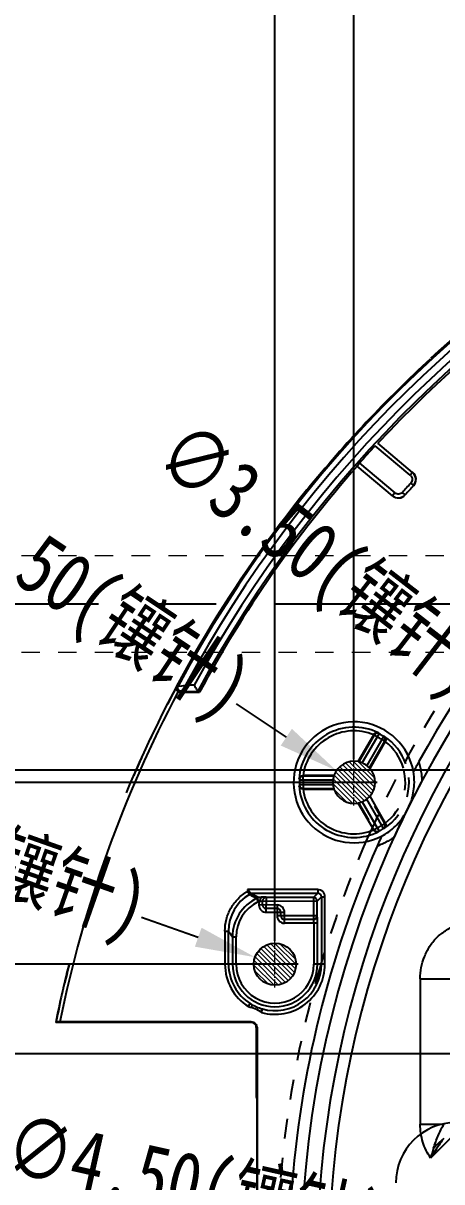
# Model space of a CAD drawing. Header units: millimetres. Extents: x 2141 to 4292, y -4498 to 2648.
# Drawn here: x 3318.3 to 3353.1, y -214.1 to -118.1 of the extents above; entities that cross this region are included whole.
import ezdxf

# ---------------------------------------------------------------- set-up
doc = ezdxf.new("R2010")
doc.units = ezdxf.units.MM
doc.header["$LTSCALE"] = 16.335
doc.header["$PDMODE"] = 3
doc.header["$PDSIZE"] = 0.3125
doc.linetypes.add('CENTER', pattern=[0.6, 0.375, -0.075, 0.075, -0.075])
doc.linetypes.add('HIDDEN', pattern=[0.2, 0.1, -0.1])
doc.layers.get('0').update_dxf_attribs({"linetype": 'CONTINUOUS'})
doc.layers.get('Defpoints').update_dxf_attribs({"linetype": 'CONTINUOUS'})
doc.layers.add('21', color=7, linetype='CONTINUOUS')
doc.layers.add('cool', color=153, linetype='HIDDEN', lineweight=9)
doc.layers.add('insert', color=85, linetype='CONTINUOUS', lineweight=20)
doc.styles.get("Standard").update_dxf_attribs({"font": 'txt', "width": 0.8})
doc.dimstyles.get("Standard").update_dxf_attribs({"dimtxt": 0.15625, "dimasz": 0.1875, "dimexe": 0.125, "dimexo": 0.0625, "dimtad": 0, "dimtih": 1, "dimtoh": 1, "dimdsep": 46, "dimtxsty": 'Standard', "dimcen": 0.09, "dimadec": 0, "dimazin": 0, "dimtp": 0.01, "dimtm": 0.01, "dimtfac": 1, "dimtofl": 0, "dimtmove": 0, "dimatfit": 3, "dimfxl": 0, "dimtolj": 1, "dimarcsym": 0})

# ---------------------------------------------------------------- blocks, each defined once
blk = doc.blocks.new('insert_cir_3.5')
at = {"layer": 'insert'}
h = blk.add_hatch(dxfattribs=at)
h.set_pattern_fill('_ANSI31', color=123, scale=0.0875, angle=90, style=0)
h.set_pattern_definition([(135, (-3527.1127, 221.18007), (-0.196443103, -0.196443103), [])])
h.paths.add_polyline_path([(-1.75, 0, 1), (1.75, 0, 1)])
at = {"layer": 'insert', "color": 1, "linetype": 'CENTER', "ltscale": 0.108846}
for p, q in [((0, -1.925), (0, 1.925)), ((-1.925, 0), (1.925, 0))]:
    blk.add_line(p, q, dxfattribs=at)
at = {"layer": 'insert'}
blk.add_circle((0, 0), 1.75, dxfattribs=at)
blk = doc.blocks.new('*D41')
at = {"color": 4, "lineweight": -2}
blk.add_line((3348.279, -218.503), (3353.158, -219.596), dxfattribs=at)
at = {"color": 4}
blk.add_solid([(3353.341, -218.783), (3352.976, -220.409), (3358.038, -220.688)], dxfattribs=at)
at = {"layer": 'Defpoints', "color": 0}
for p in [(3358.038, -220.688), (3362.429, -221.672)]:
    blk.add_point(p, dxfattribs=at)
at = {"color": 6, "insert": (3332.644, -215.002), "char_height": 5, "attachment_point": 5, "rotation": 347.37772}
blk.add_mtext('\\A1;∅4.50(镶针)', dxfattribs=at)
blk = doc.blocks.new('*D43')
at = {"color": 4, "lineweight": -2}
blk.add_line((3328.115, -192.159), (3332.832, -193.817), dxfattribs=at)
at = {"color": 4}
blk.add_solid([(3333.109, -193.031), (3332.556, -194.603), (3337.55, -195.475)], dxfattribs=at)
at = {"layer": 'Defpoints', "color": 0}
for p in [(3337.55, -195.475), (3340.852, -196.635)]:
    blk.add_point(p, dxfattribs=at)
at = {"color": 6, "insert": (3312.999, -186.847), "char_height": 5, "attachment_point": 5, "rotation": 340.63626}
blk.add_mtext('\\A1;∅3.50(镶针)', dxfattribs=at)
blk = doc.blocks.new('*D44')
at = {"color": 4, "lineweight": -2}
blk.add_line((3335.983, -174.464), (3340.144, -177.237), dxfattribs=at)
at = {"color": 4}
blk.add_solid([(3340.606, -176.543), (3339.681, -177.93), (3344.304, -180.01)], dxfattribs=at)
at = {"layer": 'Defpoints', "color": 0}
for p in [(3344.304, -180.01), (3347.217, -181.951)]:
    blk.add_point(p, dxfattribs=at)
at = {"color": 6, "insert": (3322.65, -165.578), "char_height": 5, "attachment_point": 5, "rotation": 326.31875}
blk.add_mtext('\\A1;∅3.50(镶针)', dxfattribs=at)
blk = doc.blocks.new('*D45')
at = {"color": 4, "lineweight": -2}
blk.add_line((3355.554, -172.796), (3359.512, -175.851), dxfattribs=at)
at = {"color": 4}
blk.add_solid([(3360.021, -175.191), (3359.003, -176.51), (3363.47, -178.906)], dxfattribs=at)
at = {"layer": 'Defpoints', "color": 0}
for p in [(3363.47, -178.906), (3366.241, -181.044)]:
    blk.add_point(p, dxfattribs=at)
at = {"color": 6, "insert": (3342.871, -163.006), "char_height": 5, "attachment_point": 5, "rotation": 322.33626}
blk.add_mtext('\\A1;∅3.50(镶针)', dxfattribs=at)
blk = doc.blocks.new('*D74')
at = {"color": 4, "lineweight": -2}
blk.add_line((3355.908, -203.48), (3255.69, -203.48), dxfattribs=at)
at = {"layer": 'Defpoints', "color": 0}
for p in [(3255.69, -203.48), (3355.908, -203.48), (3421.161, -226.18)]:
    blk.add_point(p, dxfattribs=at)
at = {"color": 6, "insert": (3248.024, -203.48), "char_height": 5, "attachment_point": 5}
blk.add_mtext('\\A1;22.70', dxfattribs=at)
blk = doc.blocks.new('*D75')
at = {"color": 4, "lineweight": -2}
blk.add_line((3341.126, -196.055), (3255.69, -196.055), dxfattribs=at)
at = {"layer": 'Defpoints', "color": 0}
for p in [(3255.69, -196.055), (3341.126, -196.055), (3421.161, -226.18)]:
    blk.add_point(p, dxfattribs=at)
at = {"color": 6, "insert": (3248.69, -196.055), "char_height": 5, "attachment_point": 5}
blk.add_mtext('\\A1;30.13', dxfattribs=at)
blk = doc.blocks.new('*D76')
at = {"color": 4, "lineweight": -2}
for p, q in [((3265.69, -173.543), (3255.69, -173.543)), ((3275.69, -179.975), (3265.69, -173.543)), ((3362.93, -179.975), (3275.69, -179.975))]:
    blk.add_line(p, q, dxfattribs=at)
at = {"layer": 'Defpoints', "color": 0}
for p in [(3255.69, -173.543), (3362.93, -179.975), (3421.161, -226.18)]:
    blk.add_point(p, dxfattribs=at)
at = {"color": 6, "insert": (3248.357, -173.543), "char_height": 5, "attachment_point": 5}
blk.add_mtext('\\A1;46.21', dxfattribs=at)
blk = doc.blocks.new('*D77')
at = {"color": 4, "lineweight": -2}
blk.add_line((3347.685, -180.98), (3255.69, -180.98), dxfattribs=at)
at = {"layer": 'Defpoints', "color": 0}
for p in [(3255.69, -180.98), (3347.685, -180.98), (3421.161, -226.18)]:
    blk.add_point(p, dxfattribs=at)
at = {"color": 6, "insert": (3248.024, -180.98), "char_height": 5, "attachment_point": 5}
blk.add_mtext('\\A1;45.20', dxfattribs=at)
blk = doc.blocks.new('*D78')
at = {"color": 4, "lineweight": -2}
blk.add_line((3310.249, -166.18), (3255.69, -166.18), dxfattribs=at)
at = {"layer": 'Defpoints', "color": 0}
for p in [(3255.69, -166.18), (3310.249, -166.18), (3421.161, -226.18)]:
    blk.add_point(p, dxfattribs=at)
at = {"color": 6, "insert": (3248.69, -166.18), "char_height": 5, "attachment_point": 5}
blk.add_mtext('\\A1;60.00', dxfattribs=at)
blk = doc.blocks.new('*D79')
at = {"color": 4, "lineweight": -2}
blk.add_line((3289.052, -108.18), (3255.69, -108.18), dxfattribs=at)
at = {"layer": 'Defpoints', "color": 0}
for p in [(3255.69, -108.18), (3289.052, -108.18), (3421.161, -226.18)]:
    blk.add_point(p, dxfattribs=at)
at = {"color": 6, "insert": (3247.69, -108.18), "char_height": 5, "attachment_point": 5}
blk.add_mtext('\\A1;118.00', dxfattribs=at)
blk = doc.blocks.new('*D83')
at = {"color": 4, "lineweight": -2}
blk.add_line((3292.661, -104.933), (3292.661, -60.476), dxfattribs=at)
at = {"layer": 'Defpoints', "color": 0}
for p in [(3292.661, -60.476), (3292.661, -104.933), (3421.161, -226.18)]:
    blk.add_point(p, dxfattribs=at)
at = {"color": 6, "insert": (3292.661, -51.476), "char_height": 5, "attachment_point": 5, "rotation": 90}
blk.add_mtext('\\A1;128.50', dxfattribs=at)
blk = doc.blocks.new('*D84')
at = {"color": 4, "lineweight": -2}
for p, q in [((3332.875, -70.476), (3332.875, -60.476)), ((3339.201, -80.476), (3332.875, -70.476)), ((3339.201, -194.13), (3339.201, -80.476))]:
    blk.add_line(p, q, dxfattribs=at)
at = {"layer": 'Defpoints', "color": 0}
for p in [(3332.875, -60.476), (3339.201, -194.13), (3421.161, -226.18)]:
    blk.add_point(p, dxfattribs=at)
at = {"color": 6, "insert": (3332.875, -53.143), "char_height": 5, "attachment_point": 5, "rotation": 90}
blk.add_mtext('\\A1;81.96', dxfattribs=at)
blk = doc.blocks.new('*D88')
at = {"color": 4, "lineweight": -2}
blk.add_line((3345.76, -179.055), (3345.76, -60.476), dxfattribs=at)
at = {"layer": 'Defpoints', "color": 0}
for p in [(3345.76, -60.476), (3345.76, -179.055), (3421.161, -226.18)]:
    blk.add_point(p, dxfattribs=at)
at = {"color": 6, "insert": (3345.76, -52.81), "char_height": 5, "attachment_point": 5, "rotation": 90}
blk.add_mtext('\\A1;75.40', dxfattribs=at)

msp = doc.modelspace()

# ---------------------------------------------------------------- linework, layer by layer
at = {"color": 6}
msp.add_arc((3354.233, -214.18), 5, 90, 180, dxfattribs=at)
at = {"layer": '21', "color": 7, "linetype": 'Continuous'}
for p, q in [((3350.435, -155.528), (3347.52, -153.082)), ((3350.628, -155.298), (3347.736, -152.871)), ((3346.214, -154.522), (3349.154, -156.989)), ((3346.027, -154.771), (3346.026, -154.756)), ((3348.963, -157.234), (3346.027, -154.771)), ((3350.628, -155.298), (3350.435, -155.528)), ((3350.644, -155.297), (3350.628, -155.298)), ((3350.477, -156.176), (3350.698, -156.379)), ((3350.698, -156.379), (3350.714, -156.378)), ((3349.154, -156.989), (3348.962, -157.219)), ((3348.962, -157.219), (3348.963, -157.234)), ((3350, -157.146), (3349.777, -156.946)), ((3350.001, -157.162), (3350, -157.146)), ((3331.036, -173.055), (3331.169, -172.995)), ((3331.17, -172.995), (3331.458, -172.967)), ((3331.313, -173.493), (3332.947, -173.493)), ((3331.435, -173.438), (3332.79, -173.438)), ((3331.458, -172.967), (3331.767, -172.938)), ((3332.492, -172.938), (3331.767, -172.938)), ((3332.947, -173.493), (3332.79, -173.438)), ((3346.109, -179.265), (3347.395, -177.039)), ((3347.425, -177.062), (3346.181, -179.217)), ((3346.441, -179.368), (3347.837, -176.951)), ((3348.212, -177.168), (3346.816, -179.584)), ((3348.356, -177.594), (3347.071, -179.82)), ((3347.077, -179.735), (3348.321, -177.579)), ((3347.686, -177.212), (3347.425, -177.062)), ((3347.823, -176.944), (3347.79, -176.888)), ((3348.321, -177.579), (3348.061, -177.429)), ((3348.289, -177.176), (3348.224, -177.176)), ((3344.101, -180.425), (3341.526, -180.425)), ((3341.535, -180.764), (3341.535, -180.463)), ((3344.024, -180.463), (3341.535, -180.463)), ((3341.202, -180.692), (3341.234, -180.748)), ((3341.234, -181.212), (3341.202, -181.268)), ((3341.233, -180.764), (3344.024, -180.764)), ((3344.024, -181.196), (3341.233, -181.196)), ((3341.535, -181.196), (3341.535, -181.498)), ((3341.535, -181.498), (3344.024, -181.498)), ((3341.526, -181.535), (3344.101, -181.535)), ((3347.782, -184.049), (3346.816, -182.376)), ((3347.071, -182.14), (3347.946, -183.655)), ((3347.395, -184.921), (3346.109, -182.695)), ((3346.441, -182.592), (3347.573, -184.553)), ((3336.922, -189.866), (3336.922, -190.015)), ((3342.752, -189.866), (3336.922, -189.866)), ((3337.072, -190.016), (3336.922, -189.866)), ((3337.072, -190.016), (3336.922, -190.016)), ((3342.752, -189.866), (3342.752, -190.167)), ((3337.183, -190.167), (3337.826, -190.494)), ((3337.183, -190.167), (3342.752, -190.167)), ((3337.881, -190.832), (3337.876, -191.149)), ((3337.881, -190.81), (3342.699, -190.821)), ((3338.177, -191.149), (3338.177, -190.81)), ((3338.177, -190.81), (3338.188, -190.821)), ((3338.478, -190.509), (3338.489, -190.52)), ((3338.478, -191.752), (3338.489, -190.52)), ((3342.398, -190.52), (3338.489, -190.52)), ((3342.398, -190.52), (3342.752, -190.167)), ((3342.398, -190.52), (3342.398, -192.31)), ((3343.052, -190.468), (3342.699, -190.821)), ((3342.699, -192.043), (3342.699, -190.821)), ((3343.052, -190.468), (3343.052, -196.055)), ((3343.052, -190.468), (3343.353, -190.468)), ((3343.354, -196.055), (3343.353, -190.468)), ((3339.394, -191.138), (3337.876, -191.149)), ((3338.177, -191.149), (3338.188, -191.138)), ((3338.478, -191.451), (3338.489, -191.44)), ((3339.383, -191.451), (3338.478, -191.451)), ((3338.478, -191.752), (3339.997, -191.741)), ((3339.394, -191.138), (3339.383, -192.054)), ((3339.394, -191.44), (3339.383, -191.451)), ((3342.699, -192.043), (3339.383, -192.054)), ((3339.695, -191.741), (3339.684, -191.752)), ((3339.684, -192.054), (3339.684, -191.752)), ((3339.684, -192.054), (3339.695, -192.043)), ((3339.986, -192.657), (3339.997, -191.741)), ((3342.71, -192.054), (3342.699, -192.043)), ((3339.986, -192.355), (3339.997, -192.344)), ((3342.409, -192.355), (3339.986, -192.355)), ((3342.726, -192.657), (3339.986, -192.657)), ((3342.424, -192.657), (3342.424, -196.055)), ((3342.726, -196.055), (3342.726, -192.657)), ((3335.047, -193.303), (3335.047, -196.055)), ((3335.047, -193.304), (3335.349, -193.304)), ((3335.349, -196.055), (3335.349, -193.304)), ((3335.675, -193.782), (3335.675, -196.055)), ((3335.675, -193.782), (3335.977, -193.782)), ((3335.977, -196.055), (3335.977, -193.782)), ((3335.977, -196.055), (3335.047, -196.055)), ((3343.354, -196.055), (3342.424, -196.055)), ((3351.254, -197.255), (3351.254, -209.327)), ((3351.254, -197.255), (3354.295, -197.255)), ((3336.992, -199.573), (3337.152, -199.317)), ((3338.075, -200.053), (3338.156, -199.763)), ((3337.218, -200.887), (3321.003, -200.887)), ((3337.218, -200.829), (3321.344, -200.829)), ((3337.218, -200.829), (3337.218, -200.887)), ((3337.663, -207.096), (3337.663, -201.331)), ((3337.663, -201.331), (3337.72, -201.331)), ((3337.72, -201.331), (3337.72, -227.207)), ((3337.663, -207.096), (3337.704, -207.237)), ((3337.704, -207.237), (3337.704, -217.919)), ((3357.217, -207.031), (3352.121, -212.127)), ((3351.254, -209.327), (3353.227, -209.327))]:
    msp.add_line(p, q, dxfattribs=at)
at = {"layer": '21', "color": 8, "linetype": 'HIDDEN'}
for p, q in [((3341.87, -156.744), (3341.825, -156.774)), ((3331.435, -173.438), (3331.313, -173.493)), ((3346.181, -179.217), (3346.148, -179.274)), ((3344.089, -180.463), (3344.024, -180.463)), ((3347.044, -179.791), (3347.077, -179.735)), ((3344.024, -181.498), (3344.089, -181.498)), ((3348.321, -184.381), (3347.044, -182.169)), ((3346.148, -182.687), (3347.425, -184.898)), ((3348.212, -184.793), (3347.782, -184.049)), ((3347.946, -183.655), (3348.356, -184.366)), ((3348.061, -184.532), (3348.321, -184.381)), ((3347.425, -184.898), (3347.686, -184.748)), ((3347.573, -184.553), (3347.837, -185.009)), ((3347.79, -185.072), (3347.823, -185.016)), ((3348.224, -184.784), (3348.289, -184.784)), ((3342.398, -192.31), (3342.398, -192.344)), ((3342.409, -192.355), (3342.398, -192.344))]:
    msp.add_line(p, q, dxfattribs=at)
at = {"layer": '21', "color": 1, "linetype": 'CENTER', "ltscale": 3.980655}
msp.add_line((3261.161, -166.18), (3581.161, -166.18), dxfattribs=at)
at = {"layer": '21', "color": 7, "linetype": 'Continuous'}
msp.add_circle((3339.201, -196.055), 1.75, dxfattribs=at)
for centre, radius, start, end in [((3421.135, -221.18), 102.057, 14.96291, 151.82661), ((3421.135, -221.18), 101.558, 14.96291, 151.63947), ((3421.135, -221.18), 100.92, 15.05965, 151.44394), ((3421.135, -221.18), 100.421, 15.05965, 151.60566), ((3421.135, -221.18), 100.256, 87.28587, 137.0506), ((3421.135, -221.18), 102.168, 116.40103, 132.49127), ((3427.165, -221.18), 86.816, 91.13101, 151.13064), ((3427.165, -221.18), 85.811, 91.12889, 269.34896), ((3427.165, -221.18), 84.503, 92.75328, 175.97781), ((3427.165, -221.18), 83.513, 92.75328, 175.96569), ((3421.135, -221.18), 102.152, 132.52014, 140.8918), ((3421.135, -221.18), 100.283, 137.22929, 138.34033), ((3421.135, -221.18), 100.256, 138.51771, 151.59809), ((3350.145, -155.872), 0.75, 317.46534, 49.92149), ((3350.164, -155.871), 0.749, 317.34239, 50.03607), ((3421.135, -221.18), 96.011, 137.38666, 138.00747), ((3421.135, -221.18), 95.7, 137.37957, 138.01402), ((3421.135, -221.18), 102.168, 140.92067, 157.36202), ((3349.443, -156.644), 0.75, 230.04722, 317.96026), ((3349.444, -156.662), 0.748, 229.95001, 318.06263), ((3421.135, -221.18), 101.845, 152.05558, 168.47329), ((3345.76, -180.98), 5.014, 10.29698, 297.14433), ((3345.76, -180.98), 4.568, 63.61568, 176.38432), ((3345.76, -180.98), 4.266, 67.47661, 172.52304), ((3347.686, -177.213), 0.302, 90.14585, 149.88313), ((3345.76, -180.98), 4.231, 57.06867, 62.93133), ((3345.76, -180.98), 4.533, 57.06867, 62.93133), ((3348.06, -177.429), 0.302, 359.98784, 56.94687), ((3345.76, -180.98), 4.568, 19.58916, 56.38432), ((3345.76, -180.98), 4.266, 16.17312, 52.52315), ((3345.76, -180.98), 1.75, 78.49609, 161.50391), ((3345.76, -180.98), 1.75, 42.80052, 77.19948), ((3427.248, -221.216), 86.905, 151.13592, 151.75094), ((3341.535, -180.764), 0.302, 90.08338, 176.93982), ((3345.76, -180.98), 1.75, 162.80052, 197.19948), ((3345.76, -180.98), 1.75, 318.49609, 41.50391), ((3345.98, -180.937), 4.79, 359.4807, 10.26196), ((3345.76, -180.98), 4.568, 183.61568, 289.87066), ((3345.76, -180.98), 4.533, 177.06867, 182.93133), ((3341.535, -181.196), 0.302, 183.07351, 269.88719), ((3345.76, -180.98), 4.231, 177.06867, 182.93133), ((3427.253, -221.212), 85.918, 151.99602, 153.43253), ((3345.76, -180.98), 4.266, 187.47672, 292.52315), ((3345.76, -180.98), 1.75, 198.49609, 281.50391), ((3345.76, -180.98), 1.75, 282.80052, 317.19948), ((3344.801, -180.506), 6.052, 329.66151, 337.78861), ((3427.253, -221.212), 85.918, 154.01537, 155.45415), ((3427.165, -221.18), 87.821, 155.70987, 156.30974), ((3427.165, -221.18), 86.816, 156.29691, 176.00504), ((3454.79, -233.584), 117.096, 155.72379, 156.17323), ((3338.865, -193.302), 3.516, 120.60048, 180.02248), ((3339.192, -193.782), 3.517, 114.58101, 180.00222), ((3339.191, -193.781), 3.214, 115.06413, 180.01473), ((3338.478, -190.81), 0.301, 89.94019, 180.05959), ((3342.752, -190.467), 0.301, 359.93276, 90.06724), ((3338.478, -191.15), 0.603, 179.97341, 270.02661), ((3338.478, -191.15), 0.301, 179.94019, 270.05959), ((3339.986, -192.054), 0.603, 179.9734, 270.0266), ((3339.394, -191.741), 0.603, 359.97922, 90.02078), ((3339.394, -191.741), 0.301, 359.94042, 90.0598), ((3339.985, -192.054), 0.301, 179.94019, 270.05959), ((3342.409, -192.054), 0.302, 270.04742, 359.9525), ((3321.359, -192.655), 21.367, 359.99696, 0.79291), ((3347.611, -185.277), 14.656, 213.20931, 215.47385), ((3421.135, -221.18), 102.168, 165.80783, 168.54332), ((3339.201, -196.055), 4.153, 180.00003, 237.87727), ((3339.201, -196.055), 3.852, 180, 237.87718), ((3339.201, -196.055), 3.525, 180, 0), ((3339.201, -196.055), 3.224, 179.99879, 0.00125), ((3339.201, -196.055), 4.153, 254.27327, 360), ((3339.201, -196.055), 3.852, 254.27085, 0), ((3427.165, -221.18), 87.821, 163.36843, 163.41825), ((3339.448, -189.011), 10.843, 256.90733, 257.77981), ((3339.275, -195.938), 3.991, 237.87577, 241.35821), ((3339.904, -186.906), 12.997, 257.78132, 258.14775), ((3339.165, -196.141), 3.76, 241.34848, 246.46865), ((3339.181, -196.093), 3.81, 246.52652, 254.39648), ((3336.215, -202.238), 2.869, 49.60726, 51.76641), ((3376.17, -218.834), 24.967, 162.45256, 164.41804)]:
    msp.add_arc(centre, radius, start, end, dxfattribs=at)
at = {"layer": '21', "color": 8, "linetype": 'HIDDEN'}
for centre, radius, start, end in [((3427.165, -221.18), 87.821, 218.45894, 155.70987), ((3421.135, -221.18), 102.147, 151.89165, 157.36659), ((3345.76, -180.98), 1.75, 77.19948, 78.49609), ((3345.76, -180.98), 4.568, 303.61568, 19.58916), ((3345.76, -180.98), 1.75, 161.50391, 162.80052), ((3345.76, -180.98), 1.75, 41.50391, 42.80052), ((3345.76, -180.98), 4.266, 307.47661, 16.17312), ((3345.76, -180.98), 1.75, 197.19948, 198.49609), ((3345.76, -180.98), 1.75, 317.19948, 318.49609), ((3345.76, -180.98), 1.75, 281.50391, 282.80052), ((3345.76, -180.98), 4.568, 289.87066, 296.38432), ((3347.686, -184.747), 0.302, 210.11803, 269.92119), ((3345.76, -180.98), 4.231, 297.06867, 302.93133), ((3345.76, -180.98), 4.533, 297.06867, 302.93133), ((3348.06, -184.532), 0.302, 303.0563, 0.03461), ((3427.165, -221.18), 87.821, 156.30974, 163.36843), ((3421.135, -221.18), 102.147, 165.72959, 168.51657), ((3427.165, -221.18), 87.821, 163.41825, 175.99977)]:
    msp.add_arc(centre, radius, start, end, dxfattribs=at)
msp.add_ellipse((3421.135, -295.966), major_axis=(0, 149.675), ratio=0.866223, start_param=0.88211, end_param=0.882478, dxfattribs=at)
at = {"layer": '21', "color": 7, "linetype": 'Continuous'}
for points, knots in [([(3346.214, -154.522), (3346.189, -154.549), (3346.144, -154.601), (3346.092, -154.664), (3346.059, -154.706), (3346.041, -154.729), (3346.032, -154.744), (3346.026, -154.753), (3346.026, -154.756)], [0, 0, 0, 0, 0.369923, 0.68805, 0.812437, 0.907636, 0.970677, 1, 1, 1, 1]), ([(3350.435, -155.528), (3350.523, -155.606), (3350.652, -155.839), (3350.554, -156.087), (3350.477, -156.176)], [0, 0, 0, 0, 0.5, 1, 1, 1, 1]), ([(3349.777, -156.946), (3349.7, -157.027), (3349.478, -157.144), (3349.242, -157.059), (3349.154, -156.989)], [0, 0, 0, 0, 0.5, 1, 1, 1, 1]), ([(3331.036, -173.055), (3331.006, -173.114), (3330.987, -173.277), (3331.092, -173.413), (3331.165, -173.454)], [0, 0, 0, 0, 0.443658, 1, 1, 1, 1]), ([(3331.435, -173.438), (3331.35, -173.438), (3331.169, -173.356), (3331.124, -173.163), (3331.14, -173.079)], [0, 0, 0, 0, 0.500218, 1, 1, 1, 1]), ([(3331.435, -173.438), (3331.437, -173.437), (3331.442, -173.429), (3331.46, -173.406), (3331.475, -173.382), (3331.487, -173.364)], [0, 0, 0, 0, 0.087438, 0.288178, 1, 1, 1, 1]), ([(3331.487, -173.364), (3331.506, -173.335), (3331.599, -173.194), (3331.689, -173.049), (3331.767, -172.938)], [0, 0, 0, 0, 0.200091, 1, 1, 1, 1]), ([(3332.492, -172.938), (3332.527, -172.998), (3332.579, -173.085), (3332.646, -173.197), (3332.691, -173.272), (3332.729, -173.335), (3332.758, -173.387), (3332.779, -173.417), (3332.787, -173.437), (3332.793, -173.438)], [0, 0, 0, 0, 0.354003, 0.520477, 0.672323, 0.802625, 0.904299, 0.971527, 1, 1, 1, 1]), ([(3347.397, -177.035), (3347.424, -176.983), (3347.502, -176.899), (3347.61, -176.866), (3347.66, -176.864)], [0, 0, 0, 0, 0.538667, 1, 1, 1, 1]), ([(3347.397, -177.035), (3347.406, -177.036), (3347.42, -177.045), (3347.424, -177.058), (3347.425, -177.062)], [0, 0, 0, 0, 0.702776, 1, 1, 1, 1]), ([(3348.289, -177.176), (3348.326, -177.203), (3348.39, -177.279), (3348.41, -177.377), (3348.409, -177.428)], [0, 0, 0, 0, 0.473448, 1, 1, 1, 1]), ([(3348.359, -177.59), (3348.353, -177.583), (3348.339, -177.575), (3348.325, -177.578), (3348.321, -177.579)], [0, 0, 0, 0, 0.702462, 1, 1, 1, 1]), ([(3348.409, -177.428), (3348.408, -177.442), (3348.403, -177.498), (3348.382, -177.554), (3348.358, -177.59)], [0, 0, 0, 0, 0.241923, 1, 1, 1, 1]), ([(3351.135, -179.271), (3351.176, -179.424), (3351.258, -179.722), (3351.331, -180.095), (3351.364, -180.38), (3351.378, -180.571), (3351.393, -180.732), (3351.399, -180.829), (3351.394, -180.871)], [0, 0, 0, 0, 0.291972, 0.569949, 0.70084, 0.821632, 0.923656, 1, 1, 1, 1]), ([(3341.202, -180.692), (3341.209, -180.625), (3341.282, -180.477), (3341.443, -180.422), (3341.526, -180.425)], [0, 0, 0, 0, 0.449633, 1, 1, 1, 1]), ([(3341.526, -181.535), (3341.443, -181.539), (3341.282, -181.483), (3341.209, -181.335), (3341.202, -181.268)], [0, 0, 0, 0, 0.55218, 1, 1, 1, 1]), ([(3341.526, -181.535), (3341.522, -181.527), (3341.523, -181.511), (3341.532, -181.5), (3341.535, -181.498)], [0, 0, 0, 0, 0.70286, 1, 1, 1, 1]), ([(3350.403, -182.794), (3350.461, -182.653), (3350.669, -182.07), (3350.766, -181.447), (3350.77, -180.98)], [0, 0, 0, 0, 0.245874, 1, 1, 1, 1]), ([(3348.048, -185.442), (3348.468, -185.226), (3349.226, -184.681), (3349.798, -183.948), (3350.024, -183.563)], [0, 0, 0, 0, 0.514195, 1, 1, 1, 1]), ([(3349.099, -185.52), (3349.068, -185.55), (3348.989, -185.609), (3348.795, -185.737), (3348.501, -185.909), (3348.103, -186.103), (3347.819, -186.22), (3347.673, -186.281)], [0, 0, 0, 0, 0.079221, 0.182141, 0.430735, 0.708381, 1, 1, 1, 1]), ([(3335.047, -193.303), (3335.05, -192.974), (3335.135, -192.313), (3335.51, -191.388), (3336.115, -190.594), (3336.64, -190.185), (3336.922, -190.015)], [0, 0, 0, 0, 0.24991, 0.5, 0.750088, 1, 1, 1, 1]), ([(3336.923, -190.016), (3336.938, -190.05), (3336.976, -190.107), (3337.026, -190.19), (3337.047, -190.237), (3337.081, -190.269), (3337.075, -190.276)], [0, 0, 0, 0, 0.371231, 0.69044, 0.910053, 1, 1, 1, 1]), ([(3337.184, -190.167), (3337.179, -190.164), (3337.172, -190.145), (3337.15, -190.115), (3337.118, -190.067), (3337.089, -190.033), (3337.072, -190.016)], [0, 0, 0, 0, 0.086703, 0.298485, 0.614467, 1, 1, 1, 1]), ([(3343.177, -190.042), (3343.121, -189.987), (3342.988, -189.897), (3342.83, -189.866), (3342.752, -189.866)], [0, 0, 0, 0, 0.499996, 1, 1, 1, 1]), ([(3343.353, -190.468), (3343.353, -190.389), (3343.323, -190.231), (3343.232, -190.098), (3343.177, -190.042)], [0, 0, 0, 0, 0.500004, 1, 1, 1, 1]), ([(3337.075, -190.276), (3337.126, -190.303), (3337.257, -190.37), (3337.471, -190.482), (3337.64, -190.551), (3337.729, -190.582)], [0, 0, 0, 0, 0.242823, 0.610012, 1, 1, 1, 1]), ([(3337.829, -190.869), (3337.813, -190.835), (3337.786, -190.772), (3337.748, -190.685), (3337.729, -190.63), (3337.721, -190.59), (3337.729, -190.584)], [0, 0, 0, 0, 0.367539, 0.682877, 0.900145, 1, 1, 1, 1]), ([(3337.728, -190.582), (3337.727, -190.585), (3337.731, -190.594), (3337.738, -190.61), (3337.75, -190.635), (3337.773, -190.683), (3337.812, -190.753), (3337.854, -190.807), (3337.881, -190.832)], [0, 0, 0, 0, 0.028439, 0.090195, 0.18444, 0.308328, 0.627662, 1, 1, 1, 1]), ([(3337.826, -190.494), (3337.832, -190.498), (3337.859, -190.495), (3337.908, -190.501), (3337.981, -190.5), (3338.036, -190.501), (3338.066, -190.502)], [0, 0, 0, 0, 0.094858, 0.315363, 0.628456, 1, 1, 1, 1]), ([(3338.065, -190.502), (3338.036, -190.553), (3337.996, -190.632), (3337.939, -190.735), (3337.912, -190.789), (3337.892, -190.81)], [0, 0, 0, 0, 0.50015, 0.750154, 1, 1, 1, 1]), ([(3338.478, -190.509), (3338.448, -190.508), (3338.31, -190.505), (3338.173, -190.502), (3338.066, -190.502)], [0, 0, 0, 0, 0.221799, 1, 1, 1, 1]), ([(3342.718, -192.14), (3342.717, -192.119), (3342.717, -192.092), (3342.712, -192.065), (3342.712, -192.056), (3342.71, -192.054)], [0, 0, 0, 0, 0.717617, 0.914898, 1, 1, 1, 1]), ([(3342.398, -192.344), (3342.45, -192.344), (3342.556, -192.316), (3342.633, -192.239), (3342.659, -192.194)], [0, 0, 0, 0, 0.499957, 1, 1, 1, 1]), ([(3342.417, -192.401), (3342.416, -192.39), (3342.412, -192.377), (3342.413, -192.357), (3342.409, -192.355)], [0, 0, 0, 0, 0.707069, 1, 1, 1, 1]), ([(3342.424, -192.657), (3342.424, -192.631), (3342.424, -192.546), (3342.422, -192.461), (3342.417, -192.401)], [0, 0, 0, 0, 0.29625, 1, 1, 1, 1]), ([(3342.724, -192.36), (3342.723, -192.338), (3342.722, -192.265), (3342.72, -192.191), (3342.718, -192.14)], [0, 0, 0, 0, 0.295469, 1, 1, 1, 1]), ([(3351.254, -197.255), (3351.254, -196.636), (3351.449, -195.696), (3352.004, -194.581), (3352.59, -193.841), (3353.331, -193.259), (3354.443, -192.693), (3355.385, -192.504), (3356.005, -192.504)], [0, 0, 0, 0, 0.249205, 0.37458, 0.499711, 0.62513, 0.750417, 1, 1, 1, 1]), ([(3337.235, -199.626), (3337.249, -199.601), (3337.276, -199.557), (3337.313, -199.495), (3337.34, -199.463), (3337.355, -199.439), (3337.362, -199.44)], [0, 0, 0, 0, 0.379057, 0.703174, 0.914958, 1, 1, 1, 1]), ([(3321.344, -200.829), (3321.306, -200.829), (3321.234, -200.83), (3321.149, -200.832), (3321.094, -200.835), (3321.064, -200.837), (3321.046, -200.841), (3321.035, -200.842), (3321.033, -200.844)], [0, 0, 0, 0, 0.369533, 0.688534, 0.813624, 0.909356, 0.972208, 1, 1, 1, 1]), ([(3337.218, -200.829), (3337.346, -200.829), (3337.61, -200.939), (3337.72, -201.203), (3337.72, -201.331)], [0, 0, 0, 0, 0.50006, 1, 1, 1, 1]), ([(3337.663, -201.331), (3337.663, -201.218), (3337.566, -200.984), (3337.331, -200.887), (3337.218, -200.887)], [0, 0, 0, 0, 0.500039, 1, 1, 1, 1]), ([(3352.121, -212.127), (3351.838, -211.722), (3351.398, -210.815), (3351.262, -209.821), (3351.254, -209.327)], [0, 0, 0, 0, 0.499849, 1, 1, 1, 1]), ([(3352.365, -211.306), (3352.476, -210.957), (3352.714, -210.275), (3353.042, -209.629), (3353.227, -209.327)], [0, 0, 0, 0, 0.508636, 1, 1, 1, 1]), ([(3353.209, -210.502), (3353.112, -210.631), (3352.731, -211.16), (3352.379, -211.71), (3352.121, -212.127)], [0, 0, 0, 0, 0.247102, 1, 1, 1, 1]), ([(3352.365, -211.306), (3352.494, -211.162), (3352.698, -210.955), (3352.985, -210.691), (3353.135, -210.566), (3353.209, -210.502)], [0, 0, 0, 0, 0.497261, 0.748238, 1, 1, 1, 1])]:
    msp.add_open_spline(points, degree=3, knots=knots, dxfattribs=at)
for points in [[(3331.14, -173.079), (3331.146, -173.05), (3331.156, -173.021), (3331.17, -172.995)], [(3331.165, -173.454), (3331.209, -173.479), (3331.262, -173.493), (3331.313, -173.493)], [(3347.66, -176.864), (3347.704, -176.862), (3347.75, -176.87), (3347.79, -176.888)], [(3347.823, -176.944), (3347.781, -176.923), (3347.733, -176.911), (3347.686, -176.911)], [(3348.321, -177.579), (3348.347, -177.534), (3348.362, -177.481), (3348.362, -177.429)], [(3341.526, -180.425), (3341.519, -180.436), (3341.527, -180.452), (3341.535, -180.463)], [(3337.075, -190.276), (3337.119, -190.25), (3337.157, -190.211), (3337.183, -190.167)], [(3337.825, -190.494), (3337.8, -190.53), (3337.766, -190.561), (3337.729, -190.582)], [(3337.829, -190.869), (3337.848, -190.859), (3337.865, -190.846), (3337.881, -190.832)], [(3342.611, -190.608), (3342.557, -190.554), (3342.475, -190.52), (3342.399, -190.52)], [(3342.699, -190.821), (3342.699, -190.744), (3342.665, -190.662), (3342.611, -190.608)], [(3342.659, -192.194), (3342.685, -192.148), (3342.699, -192.095), (3342.699, -192.043)], [(3337.234, -199.626), (3337.438, -199.669), (3337.638, -199.747), (3337.814, -199.859)], [(3337.814, -199.859), (3337.876, -199.897), (3337.934, -199.94), (3337.991, -199.984)]]:
    msp.add_open_spline(points, degree=3, dxfattribs=at)
at = {"layer": '21', "color": 8, "linetype": 'HIDDEN'}
for points, knots in [([(3348.359, -184.37), (3348.353, -184.377), (3348.339, -184.385), (3348.325, -184.382), (3348.321, -184.381)], [0, 0, 0, 0, 0.702728, 1, 1, 1, 1]), ([(3348.358, -184.37), (3348.366, -184.382), (3348.394, -184.433), (3348.407, -184.49), (3348.409, -184.532)], [0, 0, 0, 0, 0.25971, 1, 1, 1, 1]), ([(3347.397, -184.925), (3347.406, -184.924), (3347.42, -184.915), (3347.424, -184.902), (3347.425, -184.898)], [0, 0, 0, 0, 0.702463, 1, 1, 1, 1]), ([(3347.66, -185.096), (3347.61, -185.094), (3347.502, -185.061), (3347.424, -184.977), (3347.397, -184.925)], [0, 0, 0, 0, 0.46148, 1, 1, 1, 1]), ([(3348.409, -184.532), (3348.41, -184.582), (3348.391, -184.681), (3348.326, -184.757), (3348.289, -184.784)], [0, 0, 0, 0, 0.522107, 1, 1, 1, 1])]:
    msp.add_open_spline(points, degree=3, knots=knots, dxfattribs=at)
for points in [[(3348.362, -184.531), (3348.362, -184.479), (3348.347, -184.426), (3348.321, -184.381)], [(3347.79, -185.072), (3347.75, -185.09), (3347.704, -185.098), (3347.66, -185.096)], [(3347.686, -185.049), (3347.733, -185.049), (3347.781, -185.037), (3347.823, -185.016)]]:
    msp.add_open_spline(points, degree=3, dxfattribs=at)
at = {"layer": 'cool', "ltscale": 0.932966}
for p, q in [((3275.491, -162.18), (3566.831, -162.18)), ((3275.491, -170.18), (3566.831, -170.18))]:
    msp.add_line(p, q, dxfattribs=at)

# ---------------------------------------------------------------- block references
at = {"layer": 'insert'}
for p in [(3345.76, -180.98), (3339.201, -196.055)]:
    msp.add_blockref('insert_cir_3.5', p, dxfattribs=at)

# ---------------------------------------------------------------- dimensions: what is measured, and where the dimension line sits
for feature_location, offset, dtype, origin, picture, middle in [((3292.661, -104.933), (0, 44.457), 1, (3421.161, -226.18), '*D83', (3292.661, -51.476)), ((3339.201, -194.13), (-6.325, 133.654), 1, (3421.161, -226.18), '*D84', (3332.875, -53.143)), ((3345.76, -179.055), (0, 118.579), 1, (3421.161, -226.18), '*D88', (3345.76, -52.81)), ((3289.052, -108.18), (-33.362, 0), 0, (3421.161, -226.18), '*D79', (3247.69, -108.18)), ((3310.249, -166.18), (-54.559, 0), 0, (3421.161, -226.18), '*D78', (3248.69, -166.18)), ((3362.9304, -179.9751), (-107.2402, 6.4316), 0, (3421.1614, -226.1804), '*D76', (3248.3569, -173.5435)), ((3347.685, -180.98), (-91.995, 0), 0, (3421.161, -226.18), '*D77', (3248.024, -180.98)), ((3341.1255, -196.0551), (-85.4353, 0), 0, (3421.1614, -226.1804), '*D75', (3248.6903, -196.0551)), ((3355.908, -203.48), (-100.218, 0), 0, (3421.161, -226.18), '*D74', (3248.024, -203.48))]:
    dim = msp.add_ordinate_dim(feature_location=feature_location, offset=offset, dtype=dtype, origin=origin, dimstyle='Standard', override={"dimtxt": 5, "dimasz": 5, "dimexe": 0, "dimexo": 0, "dimgap": 0, "dimtih": 0, "dimtoh": 0, "dimzin": 0, "dimcen": 0, "dimclrd": 4, "dimclre": 4, "dimclrt": 6, "dimadec": 2, "dimtp": 0, "dimtm": 0, "dimtzin": 0})
    dim.commit()
    dim.dimension.update_dxf_attribs({"geometry": picture, "text_midpoint": middle})
for p1, p2, picture, middle in [((3366.241, -181.044), (3363.47, -178.906), '*D45', (3342.871, -163.006)), ((3347.217, -181.951), (3344.304, -180.01), '*D44', (3322.65, -165.578)), ((3340.852, -196.635), (3337.55, -195.475), '*D43', (3312.999, -186.847)), ((3362.429, -221.672), (3358.038, -220.688), '*D41', (3332.644, -215.002))]:
    dim = msp.add_diameter_dim_2p(p1=p1, p2=p2, text='<>(镶针)', dimstyle='Standard', override={"dimtxt": 5, "dimasz": 5, "dimexe": 0, "dimexo": 0, "dimgap": 0, "dimtih": 0, "dimtoh": 0, "dimzin": 0, "dimcen": 0, "dimclrd": 4, "dimclre": 4, "dimclrt": 6, "dimadec": 2, "dimtp": 0, "dimtm": 0, "dimtzin": 0})
    dim.commit()
    dim.dimension.update_dxf_attribs({"geometry": picture, "text_midpoint": middle})

doc.saveas('drawing.dxf')
